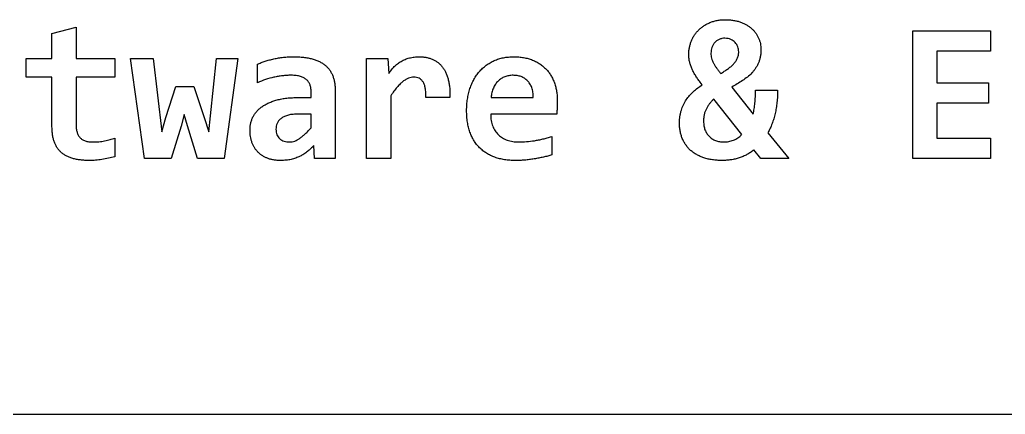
# Model space of a CAD drawing. Header units: inches. Extents: x -5.1 to 5.1, y -2.5 to 2.
# Drawn here: x -1.925 to -0.96, y -1.954 to -1.568 of the extents above; entities that cross this region are included whole.
import ezdxf

# ---------------------------------------------------------------- set-up
doc = ezdxf.new("R2010")
doc.units = ezdxf.units.IN
doc.header["$MEASUREMENT"] = 0

msp = doc.modelspace()

# ---------------------------------------------------------------- linework, layer by layer
at = {"color": 7, "linetype": 'Continuous', "lineweight": 25}
for p, q in [((-1.89312, -1.58159), (-1.86957, -1.57542)), ((-1.89312, -1.60622), (-1.89312, -1.58159)), ((-1.86957, -1.57542), (-1.86957, -1.60622)), ((-1.05072, -1.70404), (-1.05072, -1.57904)), ((-1.05072, -1.57904), (-0.97464, -1.57904)), ((-0.97464, -1.57904), (-0.97464, -1.59897)), ((-0.97464, -1.59897), (-1.02717, -1.59897)), ((-1.02717, -1.59897), (-1.02717, -1.62977)), ((-1.91848, -1.62433), (-1.91848, -1.60622)), ((-1.91848, -1.60622), (-1.89312, -1.60622)), ((-1.86957, -1.60622), (-1.83152, -1.60622)), ((-1.83152, -1.60622), (-1.83152, -1.62433)), ((-1.80254, -1.70404), (-1.81612, -1.60622)), ((-1.81612, -1.60622), (-1.79396, -1.60622)), ((-1.79396, -1.60622), (-1.78552, -1.67778)), ((-1.73794, -1.66221), (-1.73217, -1.60622)), ((-1.73217, -1.60622), (-1.71105, -1.60622)), ((-1.71105, -1.60622), (-1.72464, -1.70404)), ((-1.58514, -1.70404), (-1.58514, -1.60622)), ((-1.58514, -1.60622), (-1.56434, -1.60622)), ((-1.56434, -1.60622), (-1.56349, -1.62071)), ((-1.69203, -1.62977), (-1.69203, -1.61165)), ((-1.89312, -1.62433), (-1.91848, -1.62433)), ((-1.89312, -1.67197), (-1.89312, -1.62433)), ((-1.83152, -1.62433), (-1.86957, -1.62433)), ((-1.86957, -1.62433), (-1.86957, -1.67067)), ((-1.25682, -1.63178), (-1.25875, -1.6292)), ((-1.23893, -1.62046), (-1.23873, -1.62082)), ((-1.02717, -1.62977), (-0.97645, -1.62977)), ((-0.97645, -1.62977), (-0.97645, -1.6497)), ((-1.78165, -1.66388), (-1.77199, -1.63339)), ((-1.77199, -1.63339), (-1.75422, -1.63339)), ((-1.75422, -1.63339), (-1.74408, -1.66368)), ((-1.63949, -1.64426), (-1.63949, -1.63852)), ((-1.61594, -1.63744), (-1.61594, -1.70404)), ((-1.22786, -1.63407), (-1.20686, -1.66059)), ((-1.20471, -1.63702), (-1.18297, -1.63702)), ((-1.65206, -1.64426), (-1.63949, -1.64426)), ((-1.56159, -1.64245), (-1.56159, -1.70404)), ((-1.50362, -1.64426), (-1.52717, -1.64426)), ((-1.46337, -1.64426), (-1.4221, -1.64426)), ((-1.21801, -1.68047), (-1.24544, -1.64579)), ((-0.97645, -1.6497), (-1.02717, -1.6497)), ((-1.02717, -1.6497), (-1.02717, -1.68412)), ((-1.78552, -1.67778), (-1.78165, -1.66388)), ((-1.76359, -1.66096), (-1.7667, -1.67237)), ((-1.76053, -1.67209), (-1.76359, -1.66096)), ((-1.74408, -1.66368), (-1.73972, -1.67797)), ((-1.73972, -1.67797), (-1.73794, -1.66221)), ((-1.63949, -1.66057), (-1.65314, -1.66057)), ((-1.63949, -1.67381), (-1.63949, -1.66057)), ((-1.39915, -1.66057), (-1.46377, -1.66057)), ((-1.7667, -1.67237), (-1.77655, -1.70404)), ((-1.75054, -1.70404), (-1.76053, -1.67209)), ((-1.83152, -1.68412), (-1.83152, -1.70223)), ((-1.40399, -1.68231), (-1.40399, -1.70042)), ((-1.19243, -1.67868), (-1.1721, -1.70404)), ((-1.02717, -1.68412), (-0.97464, -1.68412)), ((-0.97464, -1.68412), (-0.97464, -1.70404)), ((-1.63615, -1.70404), (-1.63672, -1.69117)), ((-1.19928, -1.70404), (-1.20607, -1.69558)), ((-1.77655, -1.70404), (-1.80254, -1.70404)), ((-1.72464, -1.70404), (-1.75054, -1.70404)), ((-1.61594, -1.70404), (-1.63615, -1.70404)), ((-1.56159, -1.70404), (-1.58514, -1.70404)), ((-1.1721, -1.70404), (-1.19928, -1.70404)), ((-0.97464, -1.70404), (-1.05072, -1.70404)), ((-5.11811, -1.95404), (5.11811, -1.95404))]:
    msp.add_line(p, q, dxfattribs=at)
for points, knots in [([(-1.26993, -1.60226), (-1.2699, -1.60116), (-1.26985, -1.59897), (-1.26938, -1.59573), (-1.26863, -1.59255), (-1.26764, -1.58945), (-1.2663, -1.58647), (-1.26468, -1.58366), (-1.26281, -1.58101), (-1.26064, -1.57856), (-1.25819, -1.57633), (-1.25552, -1.57428), (-1.25252, -1.57253), (-1.24931, -1.57096), (-1.24581, -1.56971), (-1.24206, -1.56881), (-1.23805, -1.56826), (-1.2353, -1.5682), (-1.23389, -1.56818)], [0, 0, 0, 0, 0.059192, 0.118385, 0.176505, 0.235511, 0.294158, 0.352397, 0.410535, 0.469045, 0.528579, 0.589349, 0.651075, 0.715604, 0.782201, 0.851445, 0.923977, 1, 1, 1, 1]), ([(-1.23389, -1.56818), (-1.23255, -1.5682), (-1.22995, -1.56824), (-1.22615, -1.56872), (-1.22259, -1.56943), (-1.21925, -1.57046), (-1.21618, -1.57175), (-1.21328, -1.57316), (-1.21071, -1.5749), (-1.20834, -1.57675), (-1.20625, -1.57882), (-1.2044, -1.58105), (-1.20286, -1.58349), (-1.20155, -1.58607), (-1.20053, -1.58877), (-1.19979, -1.59157), (-1.19935, -1.59447), (-1.1993, -1.59642), (-1.19928, -1.59742)], [0, 0, 0, 0, 0.079233, 0.153933, 0.225675, 0.293936, 0.359695, 0.422788, 0.48357, 0.542703, 0.600667, 0.65693, 0.713855, 0.770715, 0.827366, 0.884444, 0.941382, 1, 1, 1, 1]), ([(-1.23446, -1.58629), (-1.23549, -1.58633), (-1.23748, -1.58642), (-1.24026, -1.58738), (-1.24267, -1.58877), (-1.24469, -1.59057), (-1.24624, -1.59279), (-1.24737, -1.59528), (-1.24806, -1.59802), (-1.24815, -1.59991), (-1.24819, -1.60087)], [0, 0, 0, 0, 0.136914, 0.26585, 0.388606, 0.507486, 0.625173, 0.747194, 0.872106, 1, 1, 1, 1]), ([(-1.22101, -1.59954), (-1.22106, -1.59871), (-1.22115, -1.59705), (-1.22186, -1.59464), (-1.22294, -1.59236), (-1.22451, -1.59037), (-1.22641, -1.58863), (-1.22875, -1.58732), (-1.23147, -1.58642), (-1.23343, -1.58634), (-1.23446, -1.58629)], [0, 0, 0, 0, 0.117536, 0.236359, 0.356092, 0.475028, 0.596024, 0.721341, 0.854085, 1, 1, 1, 1]), ([(-1.24819, -1.60087), (-1.24817, -1.60171), (-1.24813, -1.60338), (-1.2476, -1.60585), (-1.24686, -1.60826), (-1.24573, -1.61061), (-1.24436, -1.61296), (-1.24275, -1.61538), (-1.24096, -1.61792), (-1.23962, -1.6196), (-1.23893, -1.62046)], [0, 0, 0, 0, 0.114093, 0.226296, 0.340447, 0.456122, 0.578842, 0.709124, 0.850473, 1, 1, 1, 1]), ([(-1.23873, -1.62082), (-1.23755, -1.62011), (-1.23523, -1.6187), (-1.2319, -1.61649), (-1.22884, -1.61423), (-1.22621, -1.61174), (-1.22399, -1.60909), (-1.22231, -1.60618), (-1.22118, -1.60297), (-1.22107, -1.6007), (-1.22101, -1.59954)], [0, 0, 0, 0, 0.142922, 0.279811, 0.411819, 0.535085, 0.653375, 0.766757, 0.88066, 1, 1, 1, 1]), ([(-1.19928, -1.59742), (-1.1993, -1.59862), (-1.19933, -1.60095), (-1.19984, -1.60432), (-1.20059, -1.60748), (-1.20169, -1.61039), (-1.20298, -1.61313), (-1.20454, -1.61565), (-1.20622, -1.61806), (-1.20882, -1.62099), (-1.21244, -1.62436), (-1.21736, -1.6278), (-1.22255, -1.63099), (-1.22609, -1.63304), (-1.22786, -1.63407)], [0, 0, 0, 0, 0.0730281, 0.1420972, 0.207177, 0.2702578, 0.3314229, 0.3912371, 0.4505497, 0.5100068, 0.6291333, 0.7509658, 0.8748472, 1, 1, 1, 1]), ([(-1.69203, -1.61165), (-1.69083, -1.61114), (-1.68837, -1.61008), (-1.68446, -1.60875), (-1.68031, -1.60749), (-1.67591, -1.60643), (-1.67133, -1.60552), (-1.66663, -1.60486), (-1.66183, -1.6045), (-1.65861, -1.60444), (-1.65699, -1.60441)], [0, 0, 0, 0, 0.10883, 0.222866, 0.343406, 0.469536, 0.600027, 0.731675, 0.864827, 1, 1, 1, 1]), ([(-1.65699, -1.60441), (-1.65525, -1.60444), (-1.6519, -1.6045), (-1.64707, -1.60485), (-1.64262, -1.60549), (-1.63854, -1.6064), (-1.63483, -1.60755), (-1.63144, -1.60897), (-1.62842, -1.61066), (-1.62572, -1.6126), (-1.62335, -1.61479), (-1.62131, -1.61725), (-1.61964, -1.62), (-1.61827, -1.62299), (-1.61723, -1.62624), (-1.61647, -1.62975), (-1.61601, -1.63351), (-1.61597, -1.63611), (-1.61594, -1.63744)], [0, 0, 0, 0, 0.08611, 0.165871, 0.240102, 0.308654, 0.37287, 0.432823, 0.490212, 0.544487, 0.597452, 0.649623, 0.702337, 0.756347, 0.812417, 0.871328, 0.933996, 1, 1, 1, 1]), ([(-1.56349, -1.62071), (-1.56267, -1.61951), (-1.56104, -1.61715), (-1.55818, -1.61395), (-1.555, -1.61115), (-1.55145, -1.60879), (-1.54755, -1.60682), (-1.54321, -1.60546), (-1.53848, -1.60454), (-1.53517, -1.60445), (-1.53346, -1.60441)], [0, 0, 0, 0, 0.121853, 0.2406345, 0.3583681, 0.4764123, 0.5974097, 0.7229985, 0.8565919, 1, 1, 1, 1]), ([(-1.53346, -1.60441), (-1.53227, -1.60444), (-1.52995, -1.60452), (-1.52658, -1.60495), (-1.52343, -1.6058), (-1.52046, -1.60688), (-1.51772, -1.60832), (-1.5152, -1.61004), (-1.51289, -1.61208), (-1.51087, -1.61445), (-1.50903, -1.61709), (-1.50747, -1.62007), (-1.50618, -1.62336), (-1.50514, -1.62698), (-1.50436, -1.63089), (-1.50382, -1.63509), (-1.50357, -1.63958), (-1.5036, -1.64267), (-1.50362, -1.64426)], [0, 0, 0, 0, 0.062792, 0.122069, 0.179178, 0.234468, 0.288349, 0.342059, 0.395304, 0.449999, 0.506196, 0.56476, 0.626877, 0.692725, 0.762819, 0.837096, 0.915874, 1, 1, 1, 1]), ([(-1.48732, -1.65708), (-1.48729, -1.65515), (-1.48722, -1.65136), (-1.48658, -1.64582), (-1.48556, -1.64056), (-1.48416, -1.63557), (-1.48233, -1.63089), (-1.4802, -1.62653), (-1.47771, -1.62252), (-1.47488, -1.61887), (-1.47174, -1.61555), (-1.46822, -1.6127), (-1.46445, -1.61017), (-1.46031, -1.60812), (-1.45593, -1.60643), (-1.45126, -1.60525), (-1.44635, -1.60452), (-1.443, -1.60445), (-1.44129, -1.60441)], [0, 0, 0, 0, 0.073752, 0.144311, 0.212076, 0.277862, 0.341496, 0.403243, 0.462509, 0.521196, 0.578924, 0.636149, 0.69349, 0.75186, 0.811493, 0.872363, 0.934857, 1, 1, 1, 1]), ([(-1.44129, -1.60441), (-1.43961, -1.60444), (-1.43633, -1.60452), (-1.43156, -1.60511), (-1.4271, -1.60613), (-1.42293, -1.60752), (-1.4191, -1.60928), (-1.41554, -1.61131), (-1.41236, -1.61371), (-1.40949, -1.61642), (-1.40692, -1.6194), (-1.4047, -1.62267), (-1.40284, -1.62623), (-1.40128, -1.63003), (-1.40007, -1.63406), (-1.3992, -1.6383), (-1.39864, -1.64273), (-1.39858, -1.64575), (-1.39855, -1.64729)], [0, 0, 0, 0, 0.073662, 0.143673, 0.210279, 0.273961, 0.335767, 0.39506, 0.452951, 0.510288, 0.567474, 0.624934, 0.683386, 0.743283, 0.804635, 0.867567, 0.932552, 1, 1, 1, 1]), ([(-1.25875, -1.6292), (-1.2596, -1.62811), (-1.26128, -1.62597), (-1.26349, -1.6226), (-1.26542, -1.61921), (-1.26704, -1.61579), (-1.26833, -1.61237), (-1.26922, -1.60896), (-1.26984, -1.6056), (-1.2699, -1.60336), (-1.26993, -1.60226)], [0, 0, 0, 0, 0.1399684, 0.2746489, 0.4059758, 0.5333284, 0.6562473, 0.7744973, 0.8884527, 1, 1, 1, 1]), ([(-1.65905, -1.62252), (-1.66047, -1.62254), (-1.66331, -1.62258), (-1.66754, -1.62297), (-1.67176, -1.62355), (-1.6773, -1.62471), (-1.68417, -1.62654), (-1.68941, -1.62869), (-1.69203, -1.62977)], [0, 0, 0, 0, 0.124932, 0.250287, 0.374744, 0.500472, 0.750137, 1, 1, 1, 1]), ([(-1.63949, -1.63852), (-1.63954, -1.63735), (-1.63962, -1.6351), (-1.64042, -1.63191), (-1.64178, -1.62908), (-1.64349, -1.62712), (-1.64517, -1.62586), (-1.64658, -1.62496), (-1.6482, -1.62425), (-1.64998, -1.62361), (-1.65194, -1.62309), (-1.65413, -1.62279), (-1.65652, -1.62253), (-1.65818, -1.62253), (-1.65905, -1.62252)], [0, 0, 0, 0, 0.120643, 0.232628, 0.338498, 0.443865, 0.49826, 0.555809, 0.617095, 0.68145, 0.751207, 0.827439, 0.909982, 1, 1, 1, 1]), ([(-1.53903, -1.62433), (-1.5399, -1.62438), (-1.54168, -1.62449), (-1.54435, -1.62534), (-1.54702, -1.62671), (-1.54979, -1.62857), (-1.55257, -1.63112), (-1.55552, -1.63424), (-1.55856, -1.63809), (-1.56054, -1.64094), (-1.56159, -1.64245)], [0, 0, 0, 0, 0.0862701, 0.1778986, 0.2770475, 0.3864233, 0.5100546, 0.6528699, 0.8159725, 1, 1, 1, 1]), ([(-1.52717, -1.64426), (-1.52716, -1.6434), (-1.52713, -1.64176), (-1.52717, -1.63939), (-1.52737, -1.63722), (-1.52778, -1.63469), (-1.52846, -1.63188), (-1.52982, -1.62906), (-1.53157, -1.62684), (-1.53378, -1.62537), (-1.53631, -1.62448), (-1.5381, -1.62438), (-1.53903, -1.62433)], [0, 0, 0, 0, 0.097678, 0.186789, 0.269775, 0.344769, 0.479105, 0.59623, 0.699162, 0.796509, 0.894269, 1, 1, 1, 1]), ([(-1.44175, -1.62252), (-1.44248, -1.62253), (-1.44393, -1.62256), (-1.44602, -1.62287), (-1.44803, -1.62327), (-1.44994, -1.6239), (-1.45174, -1.62473), (-1.45346, -1.62569), (-1.45505, -1.62687), (-1.45707, -1.62864), (-1.45927, -1.63131), (-1.46125, -1.63512), (-1.46274, -1.63947), (-1.46315, -1.64262), (-1.46337, -1.64426)], [0, 0, 0, 0, 0.064899, 0.126984, 0.186505, 0.245137, 0.303557, 0.360895, 0.4186, 0.477496, 0.597363, 0.720855, 0.854156, 1, 1, 1, 1]), ([(-1.4221, -1.64426), (-1.42211, -1.64337), (-1.42211, -1.64163), (-1.42236, -1.63912), (-1.42285, -1.63679), (-1.42353, -1.63463), (-1.42437, -1.63265), (-1.42537, -1.63085), (-1.4265, -1.62922), (-1.42779, -1.6278), (-1.42919, -1.62654), (-1.43071, -1.62544), (-1.43234, -1.62453), (-1.43467, -1.62355), (-1.43781, -1.62268), (-1.44042, -1.62258), (-1.44175, -1.62252)], [0, 0, 0, 0, 0.08106, 0.156523, 0.227963, 0.295953, 0.360921, 0.422402, 0.481806, 0.539191, 0.595372, 0.652196, 0.70796, 0.764528, 0.880201, 1, 1, 1, 1]), ([(-1.27899, -1.66931), (-1.27896, -1.66817), (-1.27892, -1.66594), (-1.27858, -1.66267), (-1.27802, -1.65957), (-1.27697, -1.65573), (-1.2752, -1.65128), (-1.27247, -1.64641), (-1.26915, -1.6421), (-1.26534, -1.63832), (-1.26121, -1.63488), (-1.25829, -1.63282), (-1.25682, -1.63178)], [0, 0, 0, 0, 0.075092, 0.146809, 0.215546, 0.281751, 0.408449, 0.529543, 0.647648, 0.764752, 0.88189, 1, 1, 1, 1]), ([(-1.20686, -1.66059), (-1.2065, -1.65885), (-1.20575, -1.65525), (-1.20504, -1.64955), (-1.20462, -1.64343), (-1.20468, -1.6392), (-1.20471, -1.63702)], [0, 0, 0, 0, 0.224743, 0.465241, 0.724542, 1, 1, 1, 1]), ([(-1.18297, -1.63702), (-1.183, -1.63905), (-1.18304, -1.64305), (-1.1835, -1.64891), (-1.18427, -1.65452), (-1.18531, -1.65986), (-1.18663, -1.66496), (-1.18828, -1.66978), (-1.19016, -1.67438), (-1.19168, -1.67726), (-1.19243, -1.67868)], [0, 0, 0, 0, 0.141629, 0.277726, 0.40807, 0.534314, 0.655629, 0.773994, 0.888306, 1, 1, 1, 1]), ([(-1.69928, -1.67591), (-1.69925, -1.67478), (-1.6992, -1.67256), (-1.69859, -1.66932), (-1.69773, -1.6662), (-1.69645, -1.66322), (-1.69479, -1.6604), (-1.69279, -1.65775), (-1.69035, -1.65536), (-1.68758, -1.65314), (-1.6844, -1.65117), (-1.6809, -1.64938), (-1.67701, -1.64786), (-1.67276, -1.64656), (-1.66813, -1.6455), (-1.66311, -1.6448), (-1.65771, -1.64433), (-1.65399, -1.64428), (-1.65206, -1.64426)], [0, 0, 0, 0, 0.0528959, 0.104278, 0.1545864, 0.2053005, 0.2562376, 0.3081805, 0.3609178, 0.416522, 0.4747797, 0.5365256, 0.6014866, 0.6711385, 0.7453415, 0.824762, 0.9094091, 1, 1, 1, 1]), ([(-1.39855, -1.64729), (-1.39856, -1.6482), (-1.39857, -1.65025), (-1.3987, -1.65354), (-1.39882, -1.65706), (-1.39904, -1.65943), (-1.39915, -1.66057)], [0, 0, 0, 0, 0.204431, 0.464354, 0.741467, 1, 1, 1, 1]), ([(-1.24544, -1.64579), (-1.24617, -1.6465), (-1.24761, -1.64791), (-1.24953, -1.65022), (-1.25124, -1.65263), (-1.25275, -1.65517), (-1.25396, -1.65793), (-1.25484, -1.66095), (-1.25534, -1.66427), (-1.2554, -1.66657), (-1.25543, -1.66776)], [0, 0, 0, 0, 0.122969, 0.241575, 0.361415, 0.478574, 0.597674, 0.723201, 0.856625, 1, 1, 1, 1]), ([(-1.43965, -1.70586), (-1.44146, -1.70582), (-1.445, -1.70575), (-1.45015, -1.70513), (-1.45503, -1.7042), (-1.45961, -1.70281), (-1.46387, -1.70103), (-1.46781, -1.69886), (-1.47142, -1.69633), (-1.4747, -1.69344), (-1.47761, -1.69014), (-1.48016, -1.68648), (-1.48235, -1.68246), (-1.48417, -1.67808), (-1.48557, -1.67333), (-1.48658, -1.66823), (-1.48722, -1.66278), (-1.48729, -1.65902), (-1.48732, -1.65708)], [0, 0, 0, 0, 0.070101, 0.136585, 0.200557, 0.261961, 0.321323, 0.378806, 0.43539, 0.491476, 0.547563, 0.604954, 0.663572, 0.724421, 0.788026, 0.854645, 0.925158, 1, 1, 1, 1]), ([(-1.65314, -1.66057), (-1.65404, -1.66059), (-1.65579, -1.66063), (-1.65831, -1.66079), (-1.66061, -1.66122), (-1.66271, -1.66171), (-1.66461, -1.66233), (-1.6663, -1.6631), (-1.66782, -1.66395), (-1.66956, -1.6652), (-1.67134, -1.66706), (-1.67288, -1.66961), (-1.67375, -1.67244), (-1.67386, -1.67438), (-1.67391, -1.67537)], [0, 0, 0, 0, 0.094556, 0.182446, 0.263371, 0.338347, 0.406838, 0.471612, 0.531568, 0.588677, 0.695206, 0.797184, 0.897142, 1, 1, 1, 1]), ([(-1.46377, -1.66057), (-1.46375, -1.66164), (-1.46373, -1.66374), (-1.46329, -1.66677), (-1.46273, -1.66963), (-1.46185, -1.67226), (-1.46073, -1.67469), (-1.45944, -1.67693), (-1.45792, -1.67896), (-1.45621, -1.68078), (-1.45431, -1.68241), (-1.45219, -1.68379), (-1.44993, -1.68502), (-1.44747, -1.686), (-1.44488, -1.68681), (-1.44212, -1.68732), (-1.43924, -1.68768), (-1.43727, -1.68772), (-1.43625, -1.68774)], [0, 0, 0, 0, 0.073706, 0.143432, 0.209456, 0.272798, 0.333225, 0.392293, 0.449542, 0.506226, 0.563065, 0.620411, 0.679097, 0.739091, 0.801228, 0.865095, 0.930814, 1, 1, 1, 1]), ([(-1.25543, -1.66776), (-1.25536, -1.66917), (-1.25522, -1.67192), (-1.25417, -1.67583), (-1.25244, -1.67929), (-1.25013, -1.68226), (-1.2472, -1.68463), (-1.24439, -1.68615), (-1.24189, -1.68696), (-1.23988, -1.6874), (-1.23777, -1.6877), (-1.23633, -1.68773), (-1.23559, -1.68774)], [0, 0, 0, 0, 0.13377, 0.260692, 0.380687, 0.497883, 0.614806, 0.735233, 0.798305, 0.863399, 0.930186, 1, 1, 1, 1]), ([(-1.85635, -1.70586), (-1.85789, -1.70584), (-1.86087, -1.70581), (-1.86516, -1.7054), (-1.86914, -1.7048), (-1.87279, -1.70392), (-1.87613, -1.7028), (-1.87915, -1.70137), (-1.88189, -1.6997), (-1.88432, -1.69776), (-1.88647, -1.69554), (-1.88828, -1.69302), (-1.88984, -1.69025), (-1.89104, -1.68716), (-1.89197, -1.68379), (-1.89264, -1.68012), (-1.89304, -1.67614), (-1.89309, -1.6734), (-1.89312, -1.67197)], [0, 0, 0, 0, 0.079876, 0.154654, 0.224079, 0.288598, 0.349171, 0.406587, 0.461787, 0.515113, 0.568123, 0.621428, 0.675815, 0.732762, 0.792786, 0.857548, 0.925987, 1, 1, 1, 1]), ([(-1.86957, -1.67067), (-1.86952, -1.672), (-1.86942, -1.67449), (-1.86875, -1.678), (-1.86751, -1.68099), (-1.86609, -1.68311), (-1.86469, -1.6845), (-1.86344, -1.68533), (-1.86209, -1.68613), (-1.86053, -1.68669), (-1.85883, -1.6872), (-1.85696, -1.68747), (-1.85494, -1.68773), (-1.85354, -1.68774), (-1.85281, -1.68774)], [0, 0, 0, 0, 0.143806, 0.271462, 0.385875, 0.492783, 0.5457, 0.599445, 0.655898, 0.71529, 0.779215, 0.847803, 0.921043, 1, 1, 1, 1]), ([(-1.66927, -1.70586), (-1.67046, -1.70583), (-1.67278, -1.70577), (-1.67615, -1.70538), (-1.6793, -1.7047), (-1.68222, -1.70374), (-1.68491, -1.70252), (-1.68737, -1.70109), (-1.68961, -1.69945), (-1.69165, -1.6976), (-1.69342, -1.69552), (-1.69501, -1.69328), (-1.69629, -1.69078), (-1.69741, -1.68812), (-1.69825, -1.68527), (-1.69884, -1.68227), (-1.69922, -1.67914), (-1.69926, -1.67699), (-1.69928, -1.67591)], [0, 0, 0, 0, 0.0743013, 0.1449031, 0.211243, 0.2751547, 0.3365986, 0.3952143, 0.4529617, 0.5096809, 0.566498, 0.6232172, 0.6812046, 0.7411701, 0.803252, 0.8663463, 0.9321977, 1, 1, 1, 1]), ([(-1.67391, -1.67537), (-1.67387, -1.67632), (-1.6738, -1.67813), (-1.67312, -1.68068), (-1.67193, -1.68285), (-1.67031, -1.68466), (-1.66827, -1.68604), (-1.66589, -1.68704), (-1.66319, -1.68764), (-1.66127, -1.68771), (-1.66027, -1.68774)], [0, 0, 0, 0, 0.135837, 0.259345, 0.375082, 0.488208, 0.605018, 0.725741, 0.856158, 1, 1, 1, 1]), ([(-1.66027, -1.68774), (-1.65948, -1.6877), (-1.65786, -1.6876), (-1.65543, -1.68686), (-1.65294, -1.68576), (-1.65045, -1.68412), (-1.64788, -1.68208), (-1.64516, -1.67971), (-1.64232, -1.67692), (-1.64046, -1.67488), (-1.63949, -1.67381)], [0, 0, 0, 0, 0.091915, 0.189274, 0.294369, 0.409347, 0.536575, 0.677187, 0.831525, 1, 1, 1, 1]), ([(-1.23738, -1.70586), (-1.23899, -1.70582), (-1.24212, -1.70576), (-1.24669, -1.70526), (-1.25099, -1.7045), (-1.25501, -1.70336), (-1.25872, -1.70191), (-1.26217, -1.70022), (-1.26529, -1.69822), (-1.26815, -1.69599), (-1.27065, -1.69345), (-1.27284, -1.69066), (-1.27473, -1.68764), (-1.27628, -1.68437), (-1.27751, -1.68088), (-1.27833, -1.67718), (-1.2789, -1.67331), (-1.27896, -1.67066), (-1.27899, -1.66931)], [0, 0, 0, 0, 0.077322, 0.150033, 0.219877, 0.286109, 0.349636, 0.410669, 0.469589, 0.52718, 0.583739, 0.64006, 0.696488, 0.754094, 0.812976, 0.873267, 0.935322, 1, 1, 1, 1]), ([(-1.85281, -1.68774), (-1.8509, -1.68769), (-1.84712, -1.68758), (-1.8416, -1.68671), (-1.83641, -1.68554), (-1.8331, -1.68458), (-1.83152, -1.68412)], [0, 0, 0, 0, 0.264198, 0.523022, 0.772113, 1, 1, 1, 1]), ([(-1.43625, -1.68774), (-1.43378, -1.68768), (-1.42865, -1.68755), (-1.42217, -1.6867), (-1.41677, -1.68576), (-1.41257, -1.68482), (-1.4083, -1.68365), (-1.40544, -1.68276), (-1.40399, -1.68231)], [0, 0, 0, 0, 0.225924, 0.468073, 0.595837, 0.726477, 0.861281, 1, 1, 1, 1]), ([(-1.23559, -1.68774), (-1.23477, -1.68772), (-1.23315, -1.68768), (-1.23075, -1.68732), (-1.22842, -1.68679), (-1.22614, -1.68603), (-1.22396, -1.68499), (-1.22185, -1.68375), (-1.21985, -1.68224), (-1.21863, -1.68106), (-1.21801, -1.68047)], [0, 0, 0, 0, 0.126087, 0.248932, 0.370792, 0.49303, 0.616088, 0.740729, 0.867842, 1, 1, 1, 1]), ([(-1.63672, -1.69117), (-1.63773, -1.6922), (-1.63976, -1.69426), (-1.64302, -1.6971), (-1.64652, -1.69966), (-1.65035, -1.70182), (-1.65454, -1.70355), (-1.65908, -1.7049), (-1.66404, -1.7057), (-1.66748, -1.7058), (-1.66927, -1.70586)], [0, 0, 0, 0, 0.117844, 0.234884, 0.351483, 0.470463, 0.591983, 0.720054, 0.854646, 1, 1, 1, 1]), ([(-1.20607, -1.69558), (-1.20717, -1.69639), (-1.20937, -1.69801), (-1.21289, -1.70011), (-1.2166, -1.70187), (-1.22047, -1.70334), (-1.2245, -1.70448), (-1.22868, -1.70526), (-1.23299, -1.70576), (-1.2359, -1.70582), (-1.23738, -1.70586)], [0, 0, 0, 0, 0.122124, 0.243875, 0.365311, 0.488862, 0.613247, 0.739417, 0.868373, 1, 1, 1, 1]), ([(-1.83152, -1.70223), (-1.83363, -1.70274), (-1.83784, -1.70376), (-1.84415, -1.70491), (-1.85033, -1.70569), (-1.85438, -1.7058), (-1.85635, -1.70586)], [0, 0, 0, 0, 0.258847, 0.516286, 0.765649, 1, 1, 1, 1]), ([(-1.40399, -1.70042), (-1.40528, -1.70081), (-1.40799, -1.70162), (-1.41221, -1.70264), (-1.41666, -1.70352), (-1.42121, -1.70436), (-1.42584, -1.70505), (-1.4305, -1.70551), (-1.43511, -1.70581), (-1.43815, -1.70584), (-1.43965, -1.70586)], [0, 0, 0, 0, 0.112347, 0.233911, 0.359963, 0.487879, 0.61748, 0.747959, 0.875652, 1, 1, 1, 1])]:
    msp.add_open_spline(points, degree=3, knots=knots, dxfattribs=at)

doc.saveas('drawing.dxf')
